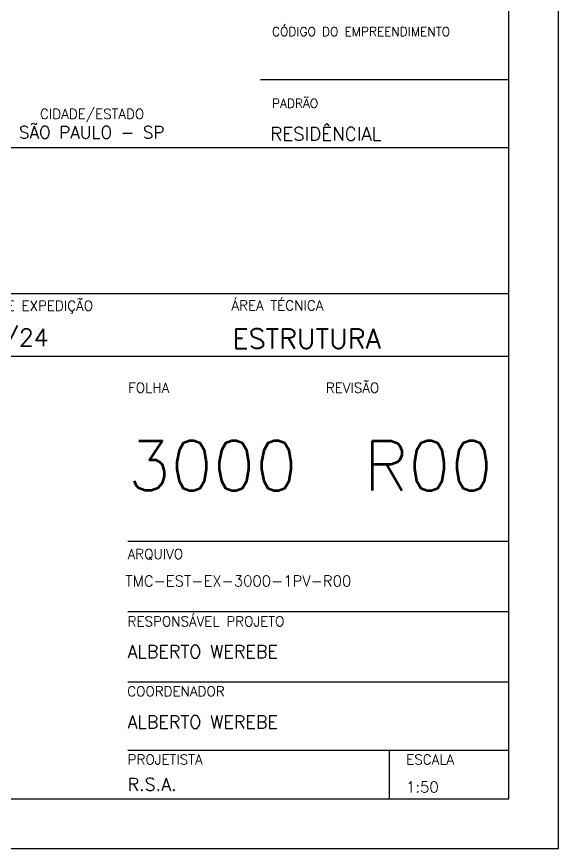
# Model space of a CAD drawing. Extents: x 938 to 7122, y 589 to 4089.
# Drawn here: x 6574 to 7122, y 589 to 1431 of the extents above; entities that cross this region are included whole.
import ezdxf

# ---------------------------------------------------------------- set-up
doc = ezdxf.new("R2010")
doc.units = 0
doc.header["$MEASUREMENT"] = 0
for name, color, linetype in [('1', 1, 'CONTINUOUS'), ('3', 3, 'CONTINUOUS'), ('4', 4, 'CONTINUOUS'), ('6', 6, 'CONTINUOUS')]:
    doc.layers.add(name, color=color, linetype=linetype)
doc.styles.get("Standard").update_dxf_attribs({"font": 'ROMANS.SHX'})

msp = doc.modelspace()

# ---------------------------------------------------------------- linework, layer by layer
at = {"layer": '1', "linetype": 'Continuous'}
for p, q in [((7071.723431, 1366.667776), (6820.69508, 1366.667776)), ((7071.723431, 1298.106604), (6187.491573, 1298.106604)), ((7071.723431, 1150.215525), (6187.491573, 1150.215525)), ((7071.723431, 1086.993496), (6187.491573, 1086.993496)), ((7071.723431, 899.792912), (6686.525328, 899.792912)), ((7071.723431, 828.558317), (6686.525328, 828.558317)), ((7071.723431, 757.323722), (6686.525328, 757.323722)), ((7071.723431, 688.123494), (6686.525328, 688.123494)), ((6950.938791, 688.123494), (6950.938791, 639.268607))]:
    msp.add_line(p, q, dxfattribs=at)
msp.add_lwpolyline([(937.741357, 589.267032), (7121.975681, 589.267032), (7121.975681, 4089.267032), (937.741357, 4089.267032), (937.741357, 589.267032)], dxfattribs=at)
at = {"layer": '6', "linetype": 'Continuous'}
msp.add_lwpolyline([(1087.743824, 639.268607), (7071.980088, 639.268607), (7071.980088, 4039.267532), (1087.743824, 4039.267532), (1087.743824, 639.268607)], dxfattribs=at)

# ---------------------------------------------------------------- texts
at = {"layer": '3', "linetype": 'Continuous'}
for s, height, p in [('CÓDIGO DO EMPREENDIMENTO', 8.99991, (6832.345858, 1411.078546)), ('PADRÃO', 8.99991, (6832.345858, 1338.453275)), ('CIDADE/ESTADO', 9.9999, (6597.616474, 1327.258056)), ('DATA DE EXPEDIÇÃO', 9.9999, (6516.72349, 1133.202372)), ('ÁREA TÉCNICA', 9.9999, (6791.313215, 1133.48227)), ('FOLHA', 9.9999, (6686.794232, 1050.22294)), ('REVISÃO', 9.9999, (6886.792232, 1050.22294)), ('ARQUIVO', 9.9999, (6686.225697, 881.948292)), ('TMC-EST-EX-3000-1PV-R00', 11, (6683.829635, 854.28818)), ('RESPONSÁVEL PROJETO', 10, (6686.225697, 813.877121)), ('ALBERTO WEREBE', 12.99987, (6686.15423, 781.802928)), ('COORDENADOR', 9.9999, (6685.817364, 743.18384)), ('ALBERTO WEREBE', 12.99987, (6686.15423, 710.568334)), ('PROJETISTA', 9.9999, (6686.225697, 674.165228)), ('ESCALA', 9.9999, (6968.117294, 674.165228)), ('R.S.A.', 13, (6686.15423, 647.4172)), ('1:50', 11, (6967.959792, 645.798298))]:
    msp.add_text(s, height=height, dxfattribs=at).set_placement(p)
at = {"layer": '4', "linetype": 'Continuous'}
for s, height, p in [('SÃO PAULO - SP', 12.499875, (6576.292013, 1307.336454)), ('RESIDÊNCIAL', 13.5, (6830.62372, 1305.270091)), ('JAN/24', 17.5, (6517.743287, 1097.244204)), ('ESTRUTURA', 19.9998, (6792.333012, 1094.867084))]:
    msp.add_text(s, height=height, dxfattribs=at).set_placement(p)
at = {"layer": '6', "linetype": 'Continuous'}
for s, p in [('3000', (6686.794232, 951.405471)), ('R00', (6925.026341, 951.405471))]:
    msp.add_text(s, height=50, dxfattribs=at).set_placement(p)

doc.saveas('drawing.dxf')
